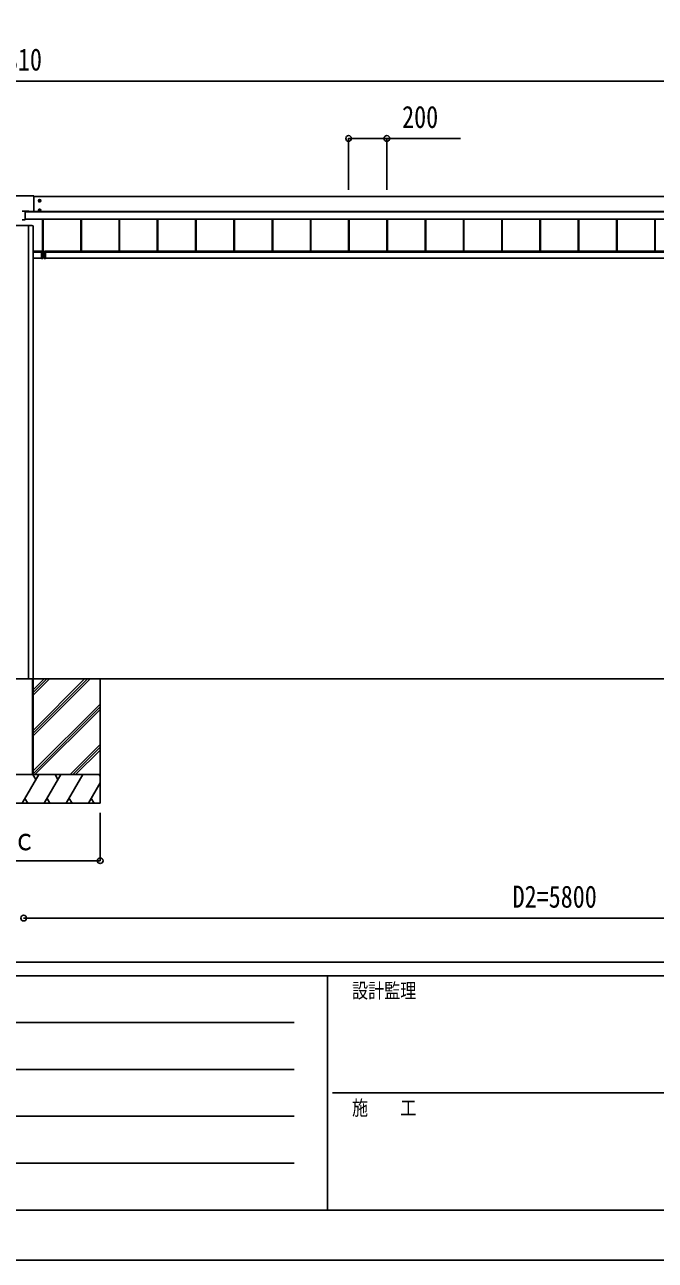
# Model space of a CAD drawing. Units: millimetres, scale not verified. Extents: x -14718 to 14718, y -10395 to 10395.
# Drawn here: x -6150 to -2854, y -10395 to -3937 of the extents above; entities that cross this region are included whole.
import ezdxf
from ezdxf.enums import TextEntityAlignment as Align

# ---------------------------------------------------------------- set-up
doc = ezdxf.new("R2010")
doc.units = ezdxf.units.MM
doc.header["$LTSCALE"] = 50
for name, color, linetype in [('0-4_YKK_A1', 4, 'Continuous'), ('0-5_YKK_D', 6, 'Continuous'), ('0-6_YKK_ZWAK', 7, 'Continuous')]:
    doc.layers.add(name, color=color, linetype=linetype)
doc.styles.add('ＭＳ ゴシック', font='')
doc.styles.get('ＭＳ ゴシック').set_extended_font_data('MS Gothic')

msp = doc.modelspace()

# ---------------------------------------------------------------- linework, layer by layer
at = {"layer": '0-4_YKK_A1'}
for p, q in [((-6103.44, -4831.15), (-6207.44, -4831.15)), ((-6102.44, -4832.15), (-6102.44, -4913.81)), ((-408.44, -4835.37), (-6102.44, -4835.37)), ((-6079.69, -4857.11), (-6065.19, -4857.11)), ((-6079.69, -4907.08), (-6065.19, -4907.08)), ((-6074.72, -4856.35), (-6075.44, -4856.35)), ((-6074.72, -4906.32), (-6075.44, -4906.32)), ((-6072.44, -4864.36), (-6072.44, -4849.86)), ((-6072.44, -4914.33), (-6072.44, -4899.83)), ((-6070.16, -4857.87), (-6069.44, -4857.87)), ((-6070.16, -4907.84), (-6069.44, -4907.84)), ((-6162.94, -4911.31), (-6147.94, -4911.31)), ((-6147.94, -4956.46), (-6162.94, -4956.46)), ((-6147.94, -4911.31), (-6147.94, -4956.46)), ((-6147.94, -4911.48), (-6128.94, -4911.48)), ((-6147.94, -4913.48), (-6128.94, -4913.48)), ((-6147.94, -4913.81), (-256.94, -4913.81)), ((-6147.94, -4914.29), (-256.94, -4914.29)), ((-6147.94, -4953.27), (-256.94, -4953.27)), ((-6147.94, -4953.78), (-256.94, -4953.78)), ((-256.94, -4953.92), (-6147.94, -4953.92)), ((-6128.94, -4913.81), (-6128.94, -4911.48)), ((-6056.94, -4953.92), (-6056.94, -5121.71)), ((-6056.54, -4953.92), (-6056.54, -5121.71)), ((-6053.94, -4953.92), (-6053.94, -5121.71)), ((-5856.94, -4953.92), (-5856.94, -5120.15)), ((-5854.34, -4953.92), (-5854.34, -5120.15)), ((-5853.94, -4953.92), (-5853.94, -5120.15)), ((-5656.94, -4953.92), (-5656.94, -5120.15)), ((-5654.34, -4953.92), (-5654.34, -5120.15)), ((-5653.94, -4953.92), (-5653.94, -5120.15)), ((-5456.94, -4953.92), (-5456.94, -5120.15)), ((-5454.34, -4953.92), (-5454.34, -5120.15)), ((-5453.94, -4953.92), (-5453.94, -5120.15)), ((-5256.94, -4953.92), (-5256.94, -5120.15)), ((-5254.34, -4953.92), (-5254.34, -5120.15)), ((-5253.94, -4953.92), (-5253.94, -5120.15)), ((-5056.94, -4953.92), (-5056.94, -5120.15)), ((-5054.34, -4953.92), (-5054.34, -5120.15)), ((-5053.94, -4953.92), (-5053.94, -5120.15)), ((-4856.94, -4953.92), (-4856.94, -5120.15)), ((-4854.34, -4953.92), (-4854.34, -5120.15)), ((-4853.94, -4953.92), (-4853.94, -5120.15)), ((-4656.94, -4953.92), (-4656.94, -5120.15)), ((-4654.34, -4953.92), (-4654.34, -5120.15)), ((-4653.94, -4953.92), (-4653.94, -5120.15)), ((-4456.94, -4953.92), (-4456.94, -5120.15)), ((-4454.34, -4953.92), (-4454.34, -5120.15)), ((-4453.94, -4953.92), (-4453.94, -5120.15)), ((-4256.94, -4953.92), (-4256.94, -5120.15)), ((-4254.34, -4953.92), (-4254.34, -5120.15)), ((-4253.94, -4953.92), (-4253.94, -5120.15)), ((-4056.94, -4953.92), (-4056.94, -5120.15)), ((-4054.34, -4953.92), (-4054.34, -5120.15)), ((-4053.94, -4953.92), (-4053.94, -5120.15)), ((-3856.94, -4953.92), (-3856.94, -5120.15)), ((-3854.34, -4953.92), (-3854.34, -5120.15)), ((-3853.94, -4953.92), (-3853.94, -5120.15)), ((-3656.94, -4953.92), (-3656.94, -5120.15)), ((-3654.34, -4953.92), (-3654.34, -5120.15)), ((-3653.94, -4953.92), (-3653.94, -5120.15)), ((-3456.94, -4953.92), (-3456.94, -5120.15)), ((-3454.34, -4953.92), (-3454.34, -5120.15)), ((-3453.94, -4953.92), (-3453.94, -5120.15)), ((-3256.94, -4953.92), (-3256.94, -5120.15)), ((-3254.34, -4953.92), (-3254.34, -5120.15)), ((-3253.94, -4953.92), (-3253.94, -5120.15)), ((-3056.94, -4953.92), (-3056.94, -5120.15)), ((-3054.34, -4953.92), (-3054.34, -5120.15)), ((-3053.94, -4953.92), (-3053.94, -5120.15)), ((-2856.94, -4953.92), (-2856.94, -5120.15)), ((-2854.34, -4953.92), (-2854.34, -5120.15)), ((-6130.62, -4986.12), (-6130.62, -7356.5)), ((-6105.44, -4987.86), (-6105.44, -7352.5)), ((-6105.44, -5120.15), (-6057.43, -5120.15)), ((-6105.44, -5122.15), (-6057.43, -5122.15)), ((-6105.44, -5125.02), (-6061.44, -5125.02)), ((-6105.44, -5156.5), (-6061.44, -5156.5)), ((-6061.44, -5124.78), (-6061.44, -5124.98)), ((-6055.72, -5124.8), (-6061.44, -5124.78)), ((-6061.44, -5125.28), (-6055.24, -5125.3)), ((-6061.44, -5159.06), (-6055.22, -5158.68)), ((-6061.44, -5158.76), (-6061.44, -5159.06)), ((-6057.43, -5120.15), (-6057.43, -5124.79)), ((-6057.43, -5121.71), (-6045.43, -5121.71)), ((-6055.72, -5122.21), (-6055.72, -5124.8)), ((-6055.72, -5122.21), (-6055.44, -5122.21)), ((-6055.72, -5124.8), (-6055.44, -5124.8)), ((-6055.24, -5125), (-6055.23, -5125)), ((-6055.22, -5121.71), (-6054.94, -5121.71)), ((-6055.22, -5125.3), (-6054.94, -5125.3)), ((-6054.94, -5158.38), (-6055.22, -5158.38)), ((-6054.94, -5125.3), (-6054.94, -5121.71)), ((-6054.94, -5158.38), (-6054.94, -5125.3)), ((-6047.94, -5125.3), (-6047.94, -5121.71)), ((-6047.65, -5121.71), (-6047.94, -5121.71)), ((-6047.94, -5158.38), (-6047.94, -5125.3)), ((-6047.65, -5125.3), (-6047.94, -5125.3)), ((-6047.94, -5158.38), (-6047.65, -5158.38)), ((-6041.44, -5159.06), (-6047.65, -5158.68)), ((-6047.64, -5125), (-6047.64, -5125)), ((-6041.44, -5125.28), (-6047.64, -5125.3)), ((-6047.15, -5122.21), (-6047.44, -5122.21)), ((-6047.15, -5124.8), (-6047.44, -5124.8)), ((-6047.15, -5122.21), (-6047.15, -5124.8)), ((-6047.15, -5124.8), (-6041.44, -5124.78)), ((-405.44, -5120.15), (-6045.43, -5120.15)), ((-6045.43, -5120.15), (-6045.43, -5124.79)), ((-405.44, -5122.15), (-6045.43, -5122.15)), ((-6041.44, -5124.78), (-6041.44, -5124.98)), ((-405.44, -5125.02), (-6041.44, -5125.02)), ((-406.28, -5156.5), (-6041.44, -5156.5)), ((-6041.44, -5158.76), (-6041.44, -5159.06)), ((-11905.44, -7356.5), (144.56, -7356.5)), ((-6205.14, -7356.5), (-6105.74, -7356.5)), ((-6109.44, -7356.5), (-6109.44, -7856.5)), ((-6107.94, -7356.5), (-6107.94, -7856.5)), ((-6105.44, -7352.5), (-6105.44, -7856.5)), ((-6105.44, -7356.5), (-6105.44, -7856.5)), ((-6105.44, -7441.5), (-6020.44, -7356.5)), ((-6105.44, -7427.36), (-6034.58, -7356.5)), ((-6105.44, -7413.22), (-6048.72, -7356.5)), ((-6105.44, -7653.63), (-5808.34, -7356.54)), ((-6105.44, -7639.49), (-5822.49, -7356.54)), ((-6105.44, -7625.35), (-5836.63, -7356.54)), ((-5755.44, -7356.5), (-5755.44, -8006.5)), ((-6105.44, -7837.48), (-5755.44, -7487.48)), ((-6105.44, -7851.62), (-5755.44, -7501.62)), ((-6096.18, -7856.5), (-5755.44, -7515.77)), ((-5912.33, -7856.5), (-5755.44, -7699.61)), ((-5898.18, -7856.5), (-5755.44, -7713.75)), ((-5884.04, -7856.5), (-5755.44, -7727.9)), ((-5755.44, -7856.5), (-6555.44, -7856.5)), ((-5755.44, -7856.5), (-6555.44, -7856.5)), ((-6205.44, -7856.5), (-6105.44, -7856.5)), ((-6163.45, -8006.5), (-6076.85, -7856.5)), ((-6091.85, -7882.48), (-6106.85, -7856.5)), ((-6047.98, -8006.5), (-5961.38, -7856.5)), ((-5976.38, -7882.48), (-5991.38, -7856.5)), ((-5932.51, -8006.5), (-5845.91, -7856.5)), ((-5755.44, -7865.17), (-5760.44, -7856.5)), ((-5817.04, -8006.5), (-5755.44, -7899.8)), ((-6555.44, -8006.5), (-5755.44, -8006.5)), ((-6148.45, -7980.52), (-6133.45, -8006.5)), ((-6032.98, -7980.52), (-6017.98, -8006.5)), ((-5917.51, -7980.52), (-5902.51, -8006.5)), ((-5802.04, -7980.52), (-5787.04, -8006.5))]:
    msp.add_line(p, q, dxfattribs=at)
for points in [[(-6072.44, -4851.34), (-6077.44, -4854.23), (-6077.44, -4860), (-6072.44, -4862.89), (-6067.44, -4860), (-6067.44, -4854.23)], [(-6072.44, -4901.31), (-6077.44, -4904.19), (-6077.44, -4909.97), (-6072.44, -4912.86), (-6067.44, -4909.97), (-6067.44, -4904.19)]]:
    msp.add_lwpolyline(points, close=True, dxfattribs=at)
for points in [[(-6075.44, -4856.35), (-6075.44, -4857.87), (-6074.72, -4857.87)], [(-6075.44, -4906.32), (-6075.44, -4907.84), (-6074.72, -4907.84)], [(-6071.68, -4854.83), (-6071.68, -4854.11), (-6073.2, -4854.11), (-6073.2, -4854.83)], [(-6073.2, -4859.39), (-6073.2, -4860.11), (-6071.68, -4860.11), (-6071.68, -4859.39)], [(-6071.68, -4904.8), (-6071.68, -4904.08), (-6073.2, -4904.08), (-6073.2, -4904.8)], [(-6069.44, -4857.87), (-6069.44, -4856.35), (-6070.16, -4856.35)], [(-6069.44, -4907.84), (-6069.44, -4906.32), (-6070.16, -4906.32)], [(-6073.2, -4909.36), (-6073.2, -4910.08), (-6071.68, -4910.08), (-6071.68, -4909.36)], [(-6055.25, -5125), (-6061.44, -5124.98), (-6061.44, -5125.28), (-6061.44, -5158.76)], [(-6055.22, -5125.3), (-6055.22, -5158.38), (-6061.44, -5158.76)], [(-6055.44, -5124.81), (-6055.44, -5124.8), (-6055.44, -5122.21)], [(-6055.23, -5125), (-6055.24, -5125), (-6055.24, -5125)], [(-6047.65, -5125.3), (-6047.65, -5158.38), (-6041.44, -5158.76)], [(-6047.64, -5125), (-6047.63, -5125), (-6047.63, -5125)], [(-6047.62, -5125), (-6041.44, -5124.98), (-6041.44, -5125.28), (-6041.44, -5158.76)], [(-6047.44, -5124.81), (-6047.44, -5124.8), (-6047.44, -5122.21)], [(-6205.14, -7356.5), (-6105.74, -7356.5), (-6105.44, -7356.5)]]:
    msp.add_lwpolyline(points, dxfattribs=at)
for centre, radius in [((-6072.44, -4857.11), 6.25), ((-6072.44, -4907.08), 6.25), ((-6072.44, -4857.11), 5), ((-6072.44, -4907.08), 5)]:
    msp.add_circle(centre, radius, dxfattribs=at)
for centre, radius, start, end in [((-6103.44, -4832.15), 1, 0.01746, 90.01745), ((-6072.44, -4857.11), 5.58, 153.74848, 206.25152), ((-6072.44, -4907.08), 5.58, 153.74848, 206.25152), ((-6072.44, -4857.11), 5.58, 93.74848, 146.25152), ((-6072.44, -4857.11), 5.58, 213.74848, 266.25152), ((-6072.44, -4907.08), 5.58, 93.74848, 146.25152), ((-6074.72, -4854.83), 1.52, 270, 0), ((-6074.72, -4859.39), 1.52, 0, 90), ((-6074.72, -4904.8), 1.52, 270, 0), ((-6074.72, -4909.36), 1.52, 0, 90), ((-6072.44, -4857.11), 5.58, 33.74848, 86.25152), ((-6072.44, -4857.11), 5.58, 273.74848, 326.25152), ((-6072.44, -4907.08), 5.58, 33.74848, 86.25152), ((-6070.16, -4854.83), 1.52, 180, 270), ((-6070.16, -4859.39), 1.52, 90, 180), ((-6070.16, -4904.8), 1.52, 180, 270), ((-6070.16, -4909.36), 1.52, 90, 180), ((-6072.44, -4857.11), 5.58, 333.74848, 26.25152), ((-6072.44, -4907.08), 5.58, 333.74848, 26.25152), ((-6072.44, -4907.08), 5.58, 213.74848, 266.25152), ((-6072.44, -4907.08), 5.58, 273.74848, 326.25152), ((-6055.65, -5126.78), 1.98, 83.79926, 91.95127), ((-6055.25, -5125.3), 0.3, 87.77338, 89.77816), ((-6055.25, -5125.14), 0.141, 85.77463, 89.9759), ((-6056.48, -5125.22), 1.25, 356.45735, 10.27369), ((-6055.24, -5121.71), 0.3, 269.98255, 359.98254), ((-6056.44, -5125.17), 1.21, 354.17006, 8.37745), ((-6055.24, -5125.3), 0.3, 0, 89.87763), ((-6056.56, -5121.78), 1.35, 350.09675, 2.91202), ((-6056.43, -5125.22), 1.22, 356.27163, 10.47203), ((-6055.24, -5158.38), 0.3, 273.5, 0), ((-6056.45, -5158.53), 1.24, 353.06854, 6.93146), ((-6047.64, -5121.71), 0.3, 180.01746, 270.01745), ((-6047.64, -5125.3), 0.3, 90.12237, 180), ((-6047.64, -5158.38), 0.3, 180, 266.5), ((-6046.31, -5121.78), 1.35, 177.08798, 189.90325), ((-6046.44, -5125.22), 1.22, 169.52797, 183.72837), ((-6046.42, -5158.53), 1.24, 173.06854, 186.93146), ((-6046.43, -5125.17), 1.21, 171.62255, 185.82994), ((-6046.39, -5125.22), 1.25, 169.72631, 183.54265), ((-6047.62, -5125.3), 0.3, 90.22184, 92.22662), ((-6047.62, -5125.14), 0.141, 90.0241, 94.22537), ((-6047.22, -5126.78), 1.98, 88.04873, 96.20074)]:
    msp.add_arc(centre, radius, start, end, dxfattribs=at)
for centre, major_axis, ratio, start_param, end_param in [((-6155.44, -4987.86), (50, 0), 0.04, 6.2831853, 9.424778), ((-6055.22, -5122.21), (-0.301, 0.4), 0.997782, 5.6362522, 7.2070486), ((-6055.74, -5124.8), (-0.001, 0.2), 0.09157, 4.6769241, 4.7117655), ((-6055.24, -5124.8), (0.482, 0.007), 0.414889, 3.1353871, 4.6694768), ((-6055.24, -5122.21), (-0.108, 0.169), 0.994155, 5.7105836, 7.28138), ((-6055.24, -5124.8), (0.145, 0.15), 0.921201, 2.3804184, 3.9145081), ((-6055.22, -5124.8), (-0.301, 0.4), 0.997782, 2.4579529, 2.4946596), ((-6047.65, -5122.21), (0.301, 0.4), 0.997782, 5.3593221, 6.9301184), ((-6047.65, -5124.8), (0.301, 0.4), 0.997782, 3.7885257, 3.8252324), ((-6047.64, -5122.21), (0.108, 0.169), 0.994155, 5.2849907, 6.855787), ((-6047.64, -5124.8), (-0.145, 0.15), 0.921201, 2.3686772, 3.9027669), ((-6047.64, -5124.8), (-0.482, 0.007), 0.414889, 1.6137085, 3.1477982), ((-6047.14, -5124.8), (0.001, 0.2), 0.09157, 1.5714198, 1.6062613)]:
    msp.add_ellipse(centre, major_axis=major_axis, ratio=ratio, start_param=start_param, end_param=end_param, dxfattribs=at)
at = {"layer": '0-5_YKK_D'}
for p, q in [((-11885.44, -4231.15), (-425.44, -4231.15)), ((-4456.94, -4800.22), (-4456.94, -4530.15)), ((-4256.94, -4800.22), (-4256.94, -4530.15)), ((-5755.44, -8056.5), (-5755.44, -8307.5)), ((-6555.44, -8306.5), (-5755.44, -8306.5)), ((-6155.44, -8606.5), (-355.44, -8606.5))]:
    msp.add_line(p, q, dxfattribs=at)
msp.add_lwpolyline([(-4456.94, -4531.15), (-4256.94, -4531.15), (-3871.84, -4531.15)], dxfattribs=at)
for centre in [(-4456.94, -4531.15), (-4256.94, -4531.15), (-5755.44, -8306.5), (-6155.44, -8606.5), (-6155.44, -8606.5)]:
    msp.add_circle(centre, 14.88, dxfattribs=at)
at = {"layer": '0-6_YKK_ZWAK'}
for p, q in [((13632.57, -8837.5), (-13667.43, -8837.5)), ((-4567.43, -8907.5), (-13667.43, -8907.5)), ((-4567.43, -8907.5), (-4567.43, -10132.5)), ((-17.43, -8907.5), (-4567.43, -8907.5)), ((-13518.68, -9152.5), (-4742.43, -9152.5)), ((-13518.68, -9397.5), (-4742.43, -9397.5)), ((-4541.18, -9520), (-17.43, -9520)), ((-13518.68, -9642.5), (-4742.43, -9642.5)), ((-13518.68, -9887.5), (-4742.43, -9887.5)), ((-13667.43, -10132.5), (-4567.43, -10132.5)), ((-4567.43, -10132.5), (-17.43, -10132.5))]:
    msp.add_line(p, q, dxfattribs=at)
msp.add_lwpolyline([(-14717.5, -10395), (14717.5, -10395), (14717.5, 10395), (-14717.5, 10395)], close=True, dxfattribs=at)

# ---------------------------------------------------------------- texts
at = {"layer": '0-5_YKK_D', "style": 'ＭＳ ゴシック', "width": 0.8}
for s, p in [('D=11810', (-6499.84, -4211.15)), ('200', (-4177.44, -4511.15)), ('ｃ', (-6214.24, -8286.5)), ('D2=5800', (-3599.84, -8586.5))]:
    msp.add_text(s, height=115.5, dxfattribs=at).set_placement(p, align=Align.BOTTOM_LEFT)
at = {"layer": '0-6_YKK_ZWAK', "style": 'ＭＳ ゴシック', "width": 0.8}
for s, p in [('設計監理', (-4439.1, -9047.5)), ('施\u3000\u3000工', (-4439.1, -9660))]:
    msp.add_text(s, height=76.98, dxfattribs=at).set_placement(p, align=Align.BOTTOM_LEFT)

doc.saveas('drawing.dxf')
